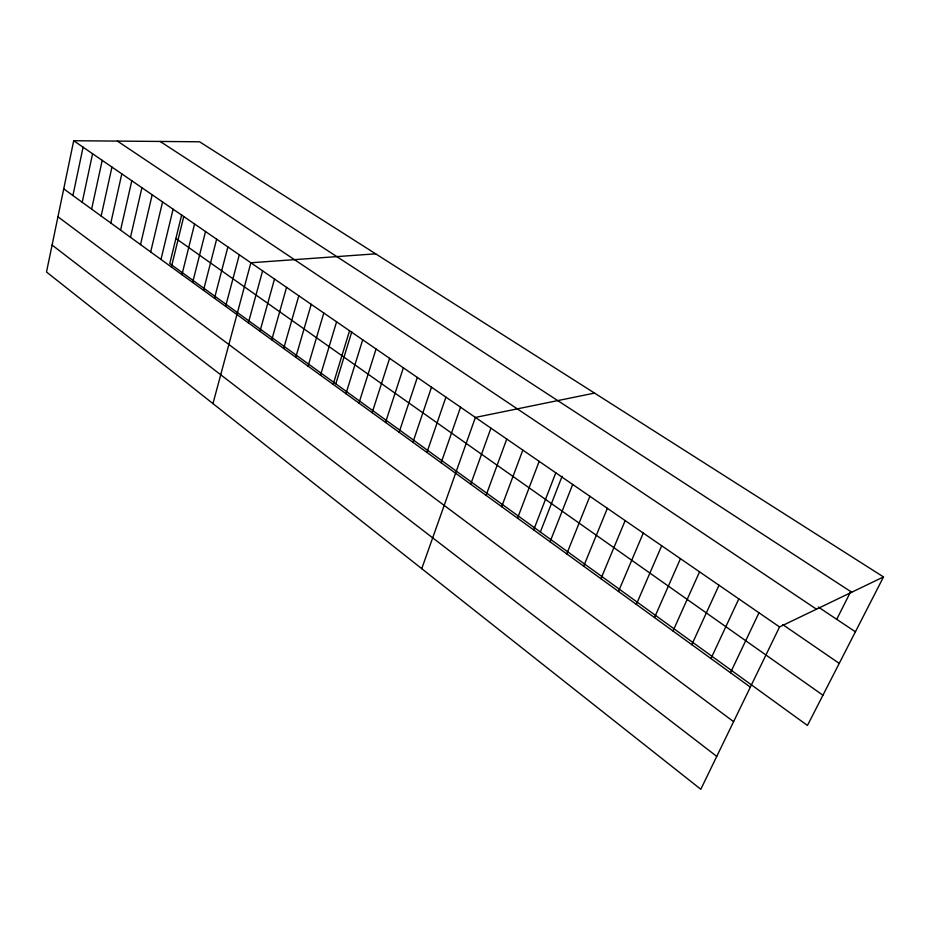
<?xml version="1.0" encoding="UTF-8"?>
<svg xmlns="http://www.w3.org/2000/svg" width="930" height="930" viewBox="0 0 930 930"><rect width="100%" height="100%" fill="white"/><g stroke="black" fill="none" stroke-linecap="round" stroke-linejoin="round"><path stroke-width="1.4" d="M73.703 140.732L46.5 272.013L700.802 789.268L779.549 626.948L883.5 576.937L199.543 141.779L73.703 140.732L779.549 626.948M72.912 195.532L83.084 147.196M82.212 202.275L92.582 153.741M91.628 209.111L102.207 160.367M101.161 216.027L111.949 167.075M110.809 223.037L121.807 173.875M120.586 230.129L131.804 180.757M130.491 237.313L141.918 187.732M140.523 244.59L152.183 194.789M150.672 251.96L162.564 201.95M160.971 259.423L173.096 209.204M181.676 214.865L169.772 263.574L807.449 725.447L883.5 576.937M171.387 266.991L183.756 216.551M181.955 274.652L194.568 223.991M192.661 282.429L205.53 231.535M203.507 290.3L216.632 239.184M214.493 298.274L227.885 246.938M225.63 306.354L239.301 254.808M212.958 403.608L250.868 262.772L375.674 253.832M248.38 322.861L262.597 270.851M259.981 331.278L274.501 279.047M271.758 339.822L286.556 287.358M283.685 348.483L298.797 295.787M295.787 357.271L311.213 304.343M308.062 366.176L323.803 313.015M320.513 375.209L336.579 321.815M333.149 384.381L349.541 330.743M335.823 383.846L351.796 331.719M345.96 393.681L362.7 339.81M358.957 403.108L376.057 349.006M372.151 412.688L389.6 358.341M385.543 422.406L403.364 367.815M399.133 432.264L417.326 377.441M412.932 442.273L431.508 387.206M426.94 452.445L445.912 397.122M441.157 462.756L460.536 407.2M421.755 568.66L475.393 417.43L594.537 393.088M470.72 484.204L490.947 428.149M486.076 495.353L506.757 439.041M501.677 506.676L522.834 450.108M517.545 518.196L539.168 461.361M533.669 529.891L555.791 472.812M540.365 532.007L562.115 476.241M550.072 541.795L572.682 484.449M566.742 553.896L589.876 496.295M583.691 566.196L607.36 508.338M600.943 578.716L625.158 520.602M618.485 591.445L643.269 533.076M636.341 604.395L661.695 545.771M654.511 617.578L680.458 558.686M672.995 631.005L699.558 571.845M691.815 644.653L719.006 585.237M710.973 658.556L738.815 598.885M730.48 672.716L758.985 612.789M836.721 619.322L850.799 591.364M160.146 141.453L851.717 592.224M818.354 607.046L855.402 631.796M117.413 141.093L816.47 609.185M782.735 624.588L839.232 663.381M175.898 238.487L822.922 695.221M63.728 188.86L750.347 687.131M57.951 216.771L733.596 721.668M52.092 245.043L716.751 756.381"/></g></svg>
